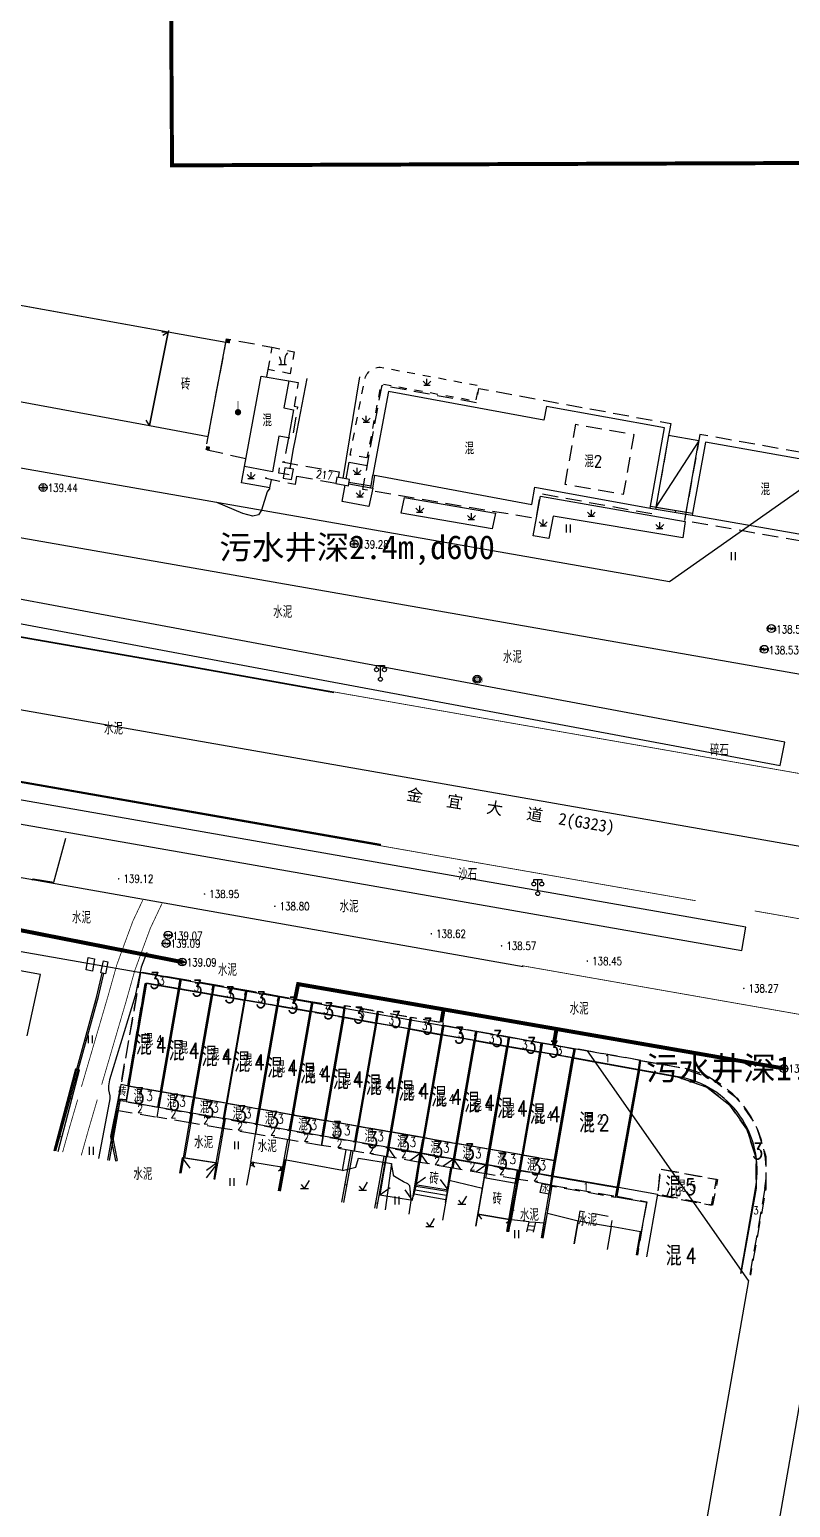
# Model space of a CAD drawing. Extents: x 529262 to 576451, y 2694391 to 2717535.
# Drawn here: x 561904.2 to 562000.1, y 2710987.1 to 2711173.3 of the extents above; entities that cross this region are included whole.
import ezdxf
from ezdxf.enums import TextEntityAlignment as Align
from ezdxf.xclip import XClip

# ---------------------------------------------------------------- set-up
doc = ezdxf.new("R2010")
doc.units = 0
doc.header["$XCLIPFRAME"] = 0
for name, pattern in [('X2', [10, 8, -2]), ('X5', [3, 2, -1]), ('X6', [2, 1, -1])]:
    doc.linetypes.add(name, pattern=pattern)
for name, color, linetype in [('COMPONENT', 8, 'Continuous'), ('DLDW', 8, 'Continuous'), ('DLSS', 4, 'Continuous'), ('DMTZ', 8, 'Continuous'), ('GCD', 8, 'Continuous'), ('GPSCOMMON', 7, 'Continuous'), ('GXYZ', 8, 'Continuous'), ('JMD', 8, 'Continuous'), ('PP-COM', 7, 'Continuous'), ('RD-中线', 40, 'Continuous'), ('RD-红线', 7, 'Continuous'), ('ZBTZ', 8, 'Continuous'), ('ZJ', 7, 'Continuous')]:
    doc.layers.add(name, color=color, linetype=linetype)
doc.layers.add('现状管道深度（物探资料）', color=2, linetype='Continuous', plot=False)
doc.styles.add('HZ', font='rs.shx', dxfattribs={"width": 0.8, "bigfont": 'hztxt.shx'})
doc.styles.get("Standard").update_dxf_attribs({"font": '', "height": 2.5, "bigfont": 'smfs.shx'})
doc.styles.add('宋体', font='', dxfattribs={"width": 0.75})
doc.styles.add('等线体', font='simhei.ttf')
doc.styles.get('Standard').set_extended_font_data('FangSong_GB2312')
doc.styles.get('宋体').set_extended_font_data('SimSun')
doc.linetypes.add('10421', pattern='A,2,[150,AAA.SHX,S=0.5,R=0,X=0,Y=0.5],1e-11', length=2)
doc.linetypes.add('10422', pattern='A,0.75,[150,AAA.SHX,S=0.5,R=0,X=0,Y=0.5],1.5,[177,AAA.SHX,S=1,R=0,X=0,Y=0.4],0.75', length=3)
doc.linetypes.add('1161', pattern='A,0,[149,AAA.SHX,S=0.15,R=0,X=0,Y=0],-1.6', length=1.6)

# ---------------------------------------------------------------- blocks, each defined once
blk = doc.blocks.new('A$C19FD0107')
at = {"layer": 'RD-中线', "color": 8}
blk.add_lwpolyline([(-9929.43, 16843.06), (-8702.79, 16628.34)], dxfattribs=at)
at = {"layer": 'RD-中线', "color": 8, "linetype": 'Continuous', "flags": 128}
blk.add_lwpolyline([(-8984.83, 16677.7), (-9085.87, 16100.68)], dxfattribs=at)
at = {"layer": 'RD-红线', "color": 8}
for points in [[(-9134.46, 16734.36), (-9129.54, 16733.5), (-9013.14, 16713.13)], [(-9144.76, 16675.25), (-9023.49, 16654.03)]]:
    blk.add_lwpolyline(points, dxfattribs=at)
for points in [[(-9013.14, 16713.13), (-8984.21, 16733.44, 0.414194)], [(-9003.18, 16625.09), (-9023.49, 16654.03, 0.414233)]]:
    blk.add_lwpolyline(points, format="xyb", dxfattribs=at)
at = {"layer": 'RD-红线', "color": 8, "linetype": 'Continuous', "flags": 128}
blk.add_lwpolyline([(-9003.18, 16625.09), (-9088.16, 16139.81)], dxfattribs=at)
blk = doc.blocks.new('GC200')
at = {"linetype": 'Continuous', "const_width": 0.2, "flags": 128}
blk.add_lwpolyline([(-0.1, 0, 1), (0.1, 0, 1)], format="xyb", close=True, dxfattribs=at)
blk = doc.blocks.new('gc097')
at = {"color": 8}
for p, q in [((-1, 2.9), (-1, 3.5)), ((-1, 3.5), (1, 3.5)), ((0, 0.5), (0, 3.5)), ((1, 3.5), (1, 2.9))]:
    blk.add_line(p, q, dxfattribs=at)
for centre in [(-1, 2.4), (0, 0), (1, 2.4)]:
    blk.add_circle(centre, 0.5, dxfattribs=at)
blk = doc.blocks.new('gc121')
at = {"color": 8}
for p, q in [((-0.5, -1), (-0.5, 1)), ((0.5, -1), (0.5, 1))]:
    blk.add_line(p, q, dxfattribs=at)
blk = doc.blocks.new('gc123')
at = {"color": 8}
for p, q in [((-1, 0), (1, 0)), ((0, 0), (-0.8, 1)), ((0, 0), (1.2, 2))]:
    blk.add_line(p, q, dxfattribs=at)
blk = doc.blocks.new('gc017')
at = {"color": 8, "const_width": 0.8}
blk.add_lwpolyline([(0.4, 0, 0.198912), (0.28, 0.28, 0.198912), (0, 0.4, 0.198912), (-0.28, 0.28, 0.198912), (-0.4, 0, 0.198912), (-0.28, -0.28, 0.198912), (0, -0.4, 0.198912), (0.28, -0.28, 0.198912)], format="xyb", close=True, dxfattribs=at)
at = {"color": 8, "const_width": 0.2}
blk.add_lwpolyline([(0, 2.8), (0, 0.4)], dxfattribs=at)
blk = doc.blocks.new('gc210')
at = {"color": 8}
for p, q in [((-1, 0), (1, 0)), ((-0.5, 1), (-0.5, 0)), ((0.5, 1), (0.5, 0))]:
    blk.add_line(p, q, dxfattribs=at)
for centre, radius, start, end in [((-2.94, 0.81), 2.45, 4.3743, 29.0242), ((3.4, 1.11), 2.91, 139.3312, 182.0887)]:
    blk.add_arc(centre, radius, start, end, dxfattribs=at)
blk = doc.blocks.new('gc124')
at = {"color": 8}
for p, q in [((-1, 1), (0, 0)), ((-0.8, 0), (0.8, 0)), ((0, 0), (0, 1.6)), ((0, 0), (1, 1))]:
    blk.add_line(p, q, dxfattribs=at)
blk = doc.blocks.new('gc002')
at = {"color": 8, "const_width": 1}
blk.add_lwpolyline([(-0.5, 0), (0.5, 0)], dxfattribs=at)
blk = doc.blocks.new('gcbj0102')
for p, q in [((-1, 0), (1, 0)), ((0, -1), (0, 1))]:
    blk.add_line(p, q)
blk.add_circle((0, 0), 1)
blk = doc.blocks.new('gcbj0101')
blk.add_line((-1, 0), (1, 0))
blk.add_circle((0, 0), 1)
blk = doc.blocks.new('gcbj0109')
at = {"linetype": 'Continuous'}
for radius in [1, 0.645]:
    blk.add_circle((0, 0), radius, dxfattribs=at)

msp = doc.modelspace()

# ---------------------------------------------------------------- linework, layer by layer
at = {"const_width": 0.5}
msp.add_lwpolyline([(561921.778, 2711219.288), (561769.676, 2711219.489), (561769.882, 2710648.234), (562301.527, 2710648.389), (562301.432, 2710720.66), (562546.62, 2710719.562), (562546.718, 2711158.506), (561922.133, 2711156.158), (561921.778, 2711219.288)], dxfattribs=at)
at = {"color": 8, "linetype": 'Continuous', "flags": 128}
msp.add_lwpolyline([(561903.87, 2711046.497), (561905.56, 2711054.226), (561844.662, 2711065.207), (561837.195, 2711062.1), (561828.985, 2711056.596), (561824.1, 2711049.535), (561814.882, 2710996.118), (561841.107, 2710990.643), (561851.703, 2711043.728), (561856.767, 2711050.022), (561862.236, 2711054.426)], dxfattribs=at)
at = {"layer": 'DLDW', "color": 252, "linetype": 'X5', "elevation": 140.919, "flags": 128}
msp.add_lwpolyline([(561931.453, 2711119.195), (561926.367, 2711120.32), (561929.015, 2711134.307), (561934.725, 2711133.259), (561934.029, 2711129.499)], dxfattribs=at)
at = {"layer": 'DLDW', "color": 252, "linetype": '10421', "flags": 128}
msp.add_lwpolyline([(561969.658, 2711026.557), (561968.542, 2711026.748), (561968.811, 2711027.88), (561969.854, 2711027.7)], close=True, dxfattribs=at)
at = {"layer": 'DLSS', "color": 8, "linetype": 'X6'}
msp.add_lwpolyline([(561934.725, 2711133.259), (561937.529, 2711132.68), (561937.026, 2711129.91), (561934.206, 2711130.426)], dxfattribs=at)
at = {"layer": 'DLSS', "color": 8, "linetype": 'X6', "elevation": 140.611, "flags": 128}
msp.add_lwpolyline([(561946.696, 2711119.297), (561944.584, 2711119.666), (561946.379, 2711128.999, -0.3780445), (561948.385, 2711130.742), (561960.797, 2711128.428), (561960.391, 2711126.453), (561948.474, 2711128.614)], format="xyb", close=True, dxfattribs=at)
at = {"layer": 'DLSS', "color": 8, "linetype": 'Continuous', "flags": 128}
for points, const_width, elevation in [([(561942.558, 2711089.765), (561924.16, 2711093.063), (561878.879, 2711100.962)], 0.2, -0.427), ([(562084.063, 2711065.071), (562061.792, 2711068.945), (562012.004, 2711077.665), (561959.529, 2711086.845), (561890.176, 2711099.03), (561878.887, 2711101.02)], 0.1, 136.145), ([(561876.294, 2711083.2), (561948.485, 2711070.582)], 0.2, 141.203), ([(561920.869, 2711063.171), (561919.392, 2711060.039), (561918.524, 2711057.69), (561917.444, 2711054.747), (561916.369, 2711050.938), (561913.27, 2711040.365)], 0.1, 139.089), ([(561912.715, 2711038.472), (561911.569, 2711034.563), (561910.69, 2711031.43)], 0.1, 139.089)]:
    msp.add_lwpolyline(points, dxfattribs=dict(at, const_width=const_width, elevation=elevation))
at = {"layer": 'DLSS', "color": 8, "linetype": 'Continuous', "const_width": 0.1, "flags": 128}
for points in [[(561988.167, 2711063.521), (561954.213, 2711069.435), (561920.444, 2711075.361), (561876.283, 2711083.12)], [(562057.029, 2711051.491), (562036.956, 2711054.991), (561995.572, 2711062.242)]]:
    msp.add_lwpolyline(points, dxfattribs=at)
at = {"layer": 'DLSS', "color": 8, "linetype": 'X2', "const_width": 0.1, "elevation": 139.089, "flags": 128}
for points in [[(561918.444, 2711063.596), (561917.2, 2711060.959), (561916.295, 2711058.511), (561915.183, 2711055.48), (561914.087, 2711051.595), (561910.713, 2711040.086)], [(561910.244, 2711038.486), (561909.286, 2711035.218), (561908.342, 2711031.85)]]:
    msp.add_lwpolyline(points, dxfattribs=at)
at = {"layer": 'DLSS', "color": 8, "linetype": 'Continuous', "const_width": 0.1}
msp.add_lwpolyline([(561966.248, 2711055.341), (562202.277, 2711013.967)], dxfattribs=at)
at = {"layer": 'DMTZ', "linetype": '10422', "flags": 128}
for points in [[(561939.121, 2711129.308), (561937.663, 2711121.665), (561937.408, 2711120.468), (561936.973, 2711117.958)], [(561943.73, 2711116.733), (561945.813, 2711129.524)], [(561934.472, 2711115.524), (561930.902, 2711116.185), (561931.273, 2711118.211)], [(561947.436, 2711115.494), (561946.962, 2711113.191), (561943.594, 2711113.836), (561943.962, 2711115.858)], [(561943.639, 2711029.54), (561936.315, 2711030.873), (561936.206, 2711029.937)], [(561967.14, 2711023.085), (561964.942, 2711023.325)], [(561967.936, 2711023.018), (561969.037, 2711022.927)]]:
    msp.add_lwpolyline(points, dxfattribs=at)
at = {"layer": 'DMTZ', "linetype": '10422', "ltscale": 0.5}
msp.add_lwpolyline([(561934.615, 2711116.565), (561934.424, 2711115.533), (561934.448, 2711115.505), (561934.132, 2711115.015)], dxfattribs=at)
at = {"layer": 'DMTZ', "linetype": '10421', "flags": 128}
for points in [[(561934.132, 2711115.015), (561933.422, 2711112.732), (561933.041, 2711112.131), (561932.302, 2711111.982), (561931.074, 2711112.305), (561927.767, 2711113.675)], [(561918.954, 2711057.014), (561918.237, 2711055.144), (561917.478, 2711051.555), (561914.254, 2711040.941), (561914.11, 2711040.198), (561914.128, 2711039.722), (561914.298, 2711038.928), (561914.295, 2711038.553), (561914.213, 2711038.127), (561912.874, 2711031.039)], [(561952.267, 2711025.766), (561952.161, 2711027.243), (561952.096, 2711027.611), (561951.993, 2711027.753), (561951.876, 2711027.862), (561951.332, 2711028.13), (561950.595, 2711028.541), (561950.178, 2711028.785), (561950.073, 2711028.956), (561950.042, 2711029.043), (561949.795, 2711030.407)], [(561961.261, 2711027.289), (561957.084, 2711028.268)]]:
    msp.add_lwpolyline(points, dxfattribs=at)
at = {"layer": 'DMTZ', "linetype": '10422'}
msp.add_lwpolyline([(561904.469, 2711066.167), (561904.644, 2711066.263), (561907.229, 2711065.867), (561908.735, 2711071.393)], dxfattribs=at)
at = {"layer": 'GPSCOMMON', "const_width": 0.5}
for points in [[(561881.683, 2711064.01), (561923.377, 2711055.804)], [(561999.312, 2711042.381), (561938.033, 2711053.022), (561937.644, 2711051.115)], [(561956.375, 2711049.837), (561956.089, 2711048.207)], [(561970.605, 2711047.366), (561970.256, 2711045.37)]]:
    msp.add_lwpolyline(points, dxfattribs=at)
at = {"layer": 'JMD', "linetype": 'Continuous'}
for p, q in [((561921.655, 2711135.162), (561920.855, 2711135.16)), ((561921.655, 2711135.162), (561920.993, 2711134.712)), ((561919.307, 2711123.405), (561918.858, 2711124.067)), ((561988.539, 2711121.454), (561983.142, 2711113.121, 140.931)), ((561947.193, 2711115.537), (561947.236, 2711115.783)), ((561985.59, 2711112.446), (561985.632, 2711112.692)), ((561912.647, 2711050.685), (561912.454, 2711050.739)), ((561911.319, 2711045.865), (561911.126, 2711045.918)), ((561910.479, 2711042.233), (561909.995, 2711042.36)), ((561909.99, 2711041.045), (561909.798, 2711041.098)), ((561909.514, 2711038.558), (561909.03, 2711038.685)), ((561915.314, 2711038.405), (561915.559, 2711038.356)), ((561908.662, 2711036.224), (561908.469, 2711036.278)), ((561924.151, 2711034.543), (561924.348, 2711034.509)), ((561908.243, 2711033.722), (561907.76, 2711033.849)), ((561914.438, 2711033.505), (561914.683, 2711033.554)), ((561914.485, 2711033.507), (561914.682, 2711033.472)), ((561928.491, 2711033.828, 139.883), (561928.294, 2711033.862, 139.883)), ((561936.711, 2711033.433), (561936.957, 2711033.387)), ((561949.329, 2711032.419), (561950.255, 2711031.113)), ((561914.989, 2711030.739), (561915.234, 2711030.788)), ((561923.425, 2711031.118), (561924.362, 2711029.821)), ((561927.761, 2711030.467), (561926.469, 2711029.523)), ((561926.497, 2711028.602), (561927.9, 2711030.47)), ((561932.052, 2711030.605), (561932.514, 2711029.952)), ((561944.965, 2711031.984), (561944.719, 2711032.029)), ((561949.128, 2711031.254), (561948.882, 2711031.298)), ((561953.431, 2711031.699), (561952.125, 2711030.775)), ((561953.431, 2711031.699), (561954.355, 2711030.393)), ((561957.599, 2711030.967), (561956.29, 2711030.046)), ((561957.599, 2711030.967), (561958.52, 2711029.659)), ((561936.206, 2711029.937), (561935.554, 2711029.472)), ((561935.794, 2711028.518), (561936.04, 2711028.472)), ((561948.955, 2711030.289), (561948.709, 2711030.333)), ((561952.771, 2711027.758), (561954.071, 2711028.691)), ((561961.74, 2711030.241), (561960.429, 2711029.322)), ((561961.669, 2711029.632), (561961.866, 2711029.598)), ((561965.914, 2711028.901), (561965.717, 2711028.936)), ((561965.882, 2711029.514), (561966.128, 2711029.47)), ((561944.18, 2711027.692), (561943.934, 2711027.738)), ((561948.35, 2711026.484), (561949.652, 2711027.414)), ((561952.441, 2711025.792), (561951.514, 2711027.095)), ((561952.588, 2711026.245), (561952.9, 2711027.585)), ((561952.786, 2711027.098), (561956.723, 2711026.416)), ((561952.9, 2711027.585), (561956.803, 2711026.937)), ((561956.931, 2711027.085), (561956.001, 2711028.388)), ((561956.803, 2711026.937), (561956.584, 2711025.503)), ((561948.07, 2711025.368), (561947.824, 2711025.412)), ((561952.673, 2711026.611), (561956.643, 2711025.895)), ((561960.695, 2711024.042), (561961.162, 2711023.392)), ((561964.942, 2711023.325), (561964.271, 2711022.889)), ((561965.02, 2711024.588), (561965.266, 2711024.545)), ((561966.881, 2711021.833), (561967.14, 2711023.085)), ((561967.14, 2711023.085), (561967.936, 2711023.018)), ((561967.936, 2711023.018), (561967.677, 2711021.766)), ((561969.348, 2711024.746), (561969.545, 2711024.712)), ((561966.937, 2711022.106), (561967.733, 2711022.039)), ((561967.038, 2711022.595), (561967.834, 2711022.528))]:
    msp.add_line(p, q, dxfattribs=at)
at = {"layer": 'JMD', "linetype": 'Continuous', "flags": 128}
for points in [[(561883.114, 2711130.064), (561919.307, 2711123.405), (561921.655, 2711135.162), (561884.818, 2711141.777)], [(561944.405, 2711116.024), (561947.436, 2711115.494), (561947.704, 2711117.112)], [(561944.443, 2711116.271), (561947.23, 2711115.784), (561947.458, 2711117.153)], [(561982.397, 2711112.996), (561987.719, 2711112.079)], [(561982.441, 2711113.242), (561987.763, 2711112.325)], [(561907.3, 2711032.036), (561912.669, 2711051.517), (561913.33, 2711054.404)], [(561907.498, 2711032.001), (561912.863, 2711051.468), (561913.525, 2711054.362)], [(561907.284, 2711032.039), (561909.995, 2711042.36)], [(561907.778, 2711031.951), (561910.479, 2711042.233)], [(561916.396, 2711038.447), (561915.396, 2711038.543), (561915.141, 2711037.196), (561914.01, 2711030.836)], [(561916.363, 2711038.252), (561915.558, 2711038.327), (561915.337, 2711037.16), (561914.207, 2711030.801)], [(561923.564, 2711031.121), (561924.542, 2711036.824)], [(561923.761, 2711031.091), (561924.739, 2711036.79)], [(561936.711, 2711033.433), (561935.509, 2711026.99)], [(561936.957, 2711033.387), (561935.755, 2711026.946)], [(561927.433, 2711028.435), (561927.761, 2711030.467), (561923.425, 2711031.118), (561923.097, 2711029.21)], [(561935.689, 2711026.958), (561936.206, 2711029.937), (561932.052, 2711030.605), (561931.53, 2711027.702)], [(561943.534, 2711025.555), (561944.719, 2711032.029)], [(561943.78, 2711025.511), (561944.965, 2711031.984)], [(561947.715, 2711024.807), (561948.882, 2711031.298)], [(561947.961, 2711024.763), (561949.128, 2711031.254)], [(561961.489, 2711028.597), (561961.789, 2711030.323)], [(561961.686, 2711028.564), (561961.986, 2711030.288)], [(561965.636, 2711029.557), (561964.286, 2711021.843)], [(561965.882, 2711029.514), (561964.532, 2711021.799)], [(561965.538, 2711027.913), (561965.835, 2711029.616)], [(561965.736, 2711027.88), (561966.032, 2711029.582)]]:
    msp.add_lwpolyline(points, dxfattribs=at)
at = {"layer": 'JMD', "linetype": 'Continuous'}
for points in [[(561921.685, 2711135.357), (561921.655, 2711135.162), (561889.901, 2711140.855), (561889.904, 2711140.88)], [(561968.716, 2711021.051), (561969.854, 2711027.7)], [(561968.913, 2711021.015), (561970.051, 2711027.667)]]:
    msp.add_lwpolyline(points, dxfattribs=at)
at = {"layer": 'JMD', "linetype": 'Continuous', "flags": 128}
for points in [[(561921.655, 2711135.162), (561919.307, 2711123.405), (561926.688, 2711122.015), (561928.928, 2711133.847)], [(561936.244, 2711125.595), (561937.441, 2711125.361), (561936.814, 2711121.823), (561935.615, 2711122.041), (561934.797, 2711117.545), (561931.273, 2711118.211), (561933.359, 2711129.612), (561936.861, 2711129.021)], [(561947.459, 2711117.157), (561967.492, 2711113.453), (561967.89, 2711115.608), (561982.397, 2711112.996), (561984.205, 2711123.083), (561969.354, 2711125.781), (561969.022, 2711124.05), (561949.405, 2711127.684)], [(561989.37, 2711121.305), (561987.719, 2711112.079), (562003.816, 2711109.29), (562005.46, 2711118.445)], [(561936.359, 2711118.045), (561936.135, 2711116.739), (561937.181, 2711116.581), (561937.436, 2711117.892)], [(561916.552, 2711040.162), (561918.779, 2711053.145), (561922.953, 2711052.438), (561920.686, 2711039.453)], [(561922.953, 2711052.438), (561927.106, 2711051.711), (561924.84, 2711038.728), (561920.686, 2711039.453)], [(561927.106, 2711051.711), (561931.225, 2711051.004), (561928.957, 2711038.009), (561924.84, 2711038.728)], [(561928.957, 2711038.009), (561933.083, 2711037.289), (561935.354, 2711050.299), (561931.225, 2711051.004)], [(561935.354, 2711050.299), (561939.526, 2711049.574), (561937.254, 2711036.561), (561933.083, 2711037.289)], [(561953.431, 2711031.699), (561949.329, 2711032.419), (561948.35, 2711026.484), (561952.441, 2711025.792)], [(561932.052, 2711030.605), (561931.978, 2711030.195), (561932.368, 2711030.123), (561932.429, 2711030.544)], [(561953.431, 2711031.699), (561952.771, 2711027.758), (561956.931, 2711027.085), (561957.599, 2711030.967)], [(561935.828, 2711029.998), (561935.755, 2711029.587), (561936.133, 2711029.518), (561936.206, 2711029.937)]]:
    msp.add_lwpolyline(points, close=True, dxfattribs=at)
at = {"layer": 'JMD', "linetype": 'X5', "flags": 128}
for points, elevation in [([(561936.861, 2711129.021), (561938.056, 2711128.806), (561937.52, 2711125.826), (561937.958, 2711125.75), (561937.268, 2711121.78), (561936.814, 2711121.823)], 140.757), ([(561942.804, 2711116.069), (561936.228, 2711117.281), (561935.58, 2711117.392), (561935.849, 2711118.832), (561943.218, 2711117.542), (561943.098, 2711116.848)], -853.801), ([(561943.794, 2711048.847), (561944.002, 2711050.328), (561948.178, 2711049.595), (561947.918, 2711048.114)], 137.227), ([(561947.918, 2711048.114), (561948.178, 2711049.595), (561952.34, 2711048.865), (561952.079, 2711047.377)], 137.227), ([(561952.079, 2711047.377), (561952.34, 2711048.865), (561956.465, 2711048.141), (561956.177, 2711046.637)], 139.282), ([(561960.419, 2711047.097), (561960.206, 2711045.905), (561956.038, 2711046.634), (561956.269, 2711047.839)], 427.178), ([(561993.825, 2711016.559), (561995.757, 2711027.32), (561995.766, 2711031.095), (561994.616, 2711034.726), (561992.474, 2711037.769), (561989.549, 2711040.019), (561985.819, 2711041.355), (561980.95, 2711042.237), (561981.106, 2711043.406), (561986.14, 2711042.554), (561990.149, 2711041.118), (561993.377, 2711038.635), (561995.738, 2711035.281), (561997.003, 2711031.285), (561996.994, 2711027.209), (561995.042, 2711016.342)], 427.178), ([(561920.825, 2711039.456), (561916.691, 2711040.165)], -512.845), ([(561924.978, 2711038.731), (561920.825, 2711039.456)], -512.845), ([(561924.978, 2711038.731), (561929.095, 2711038.012)], -512.845), ([(561929.095, 2711038.012), (561933.222, 2711037.292)], -512.845), ([(561933.222, 2711037.292), (561937.393, 2711036.564)], -512.845), ([(561937.393, 2711036.564), (561941.524, 2711035.843)], -512.845), ([(561941.524, 2711035.843), (561945.65, 2711035.123)], -512.845), ([(561945.65, 2711035.123), (561949.813, 2711034.396)], -512.845), ([(561949.813, 2711034.396), (561953.915, 2711033.68)], -512.845), ([(561953.915, 2711033.68), (561958.083, 2711032.952)], -512.845), ([(561958.083, 2711032.952), (561962.225, 2711032.229)], -512.845), ([(561962.225, 2711032.229), (561966.368, 2711031.509)], -512.845), ([(561966.368, 2711031.509), (561970.48, 2711030.791)], -512.845)]:
    msp.add_lwpolyline(points, dxfattribs=dict(at, elevation=elevation))
for points, elevation in [([(561985, 2711123.631), (561982.976, 2711112.183), (561968.55, 2711114.781), (561968.001, 2711111.654), (561946.192, 2711115.335), (561948.611, 2711128.457), (561960.478, 2711126.293), (561960.821, 2711128.059)], -854.022), ([(561971.691, 2711115.97), (561973.055, 2711123.541), (561980.369, 2711122.257), (561979.005, 2711114.686)], -852.029), ([(561927.313, 2711052.906), (561927.106, 2711051.711), (561922.953, 2711052.438), (561923.159, 2711053.626)], 662.843), ([(561931.432, 2711052.192), (561931.225, 2711051.004), (561927.106, 2711051.711), (561927.313, 2711052.906)], 662.843), ([(561935.558, 2711051.477), (561935.354, 2711050.299), (561931.225, 2711051.004), (561931.432, 2711052.192)], 662.843), ([(561939.73, 2711050.754), (561939.526, 2711049.574), (561935.354, 2711050.299), (561935.558, 2711051.477)], 662.843), ([(561943.823, 2711050.042), (561939.73, 2711050.754), (561939.526, 2711049.574), (561943.655, 2711048.844)], 662.843), ([(561948.039, 2711049.592), (561947.779, 2711048.111), (561943.655, 2711048.844), (561943.863, 2711050.325)], 662.843), ([(561952.201, 2711048.862), (561951.94, 2711047.374), (561947.779, 2711048.111), (561948.039, 2711049.592)], 662.843), ([(561956.326, 2711048.138), (561956.038, 2711046.634), (561951.94, 2711047.374), (561952.201, 2711048.862)], 664.898), ([(561964.558, 2711046.357), (561964.347, 2711045.178), (561960.206, 2711045.905), (561960.419, 2711047.097)], 427.178), ([(561968.69, 2711045.618), (561968.482, 2711044.453), (561964.347, 2711045.178), (561964.558, 2711046.357)], 427.178), ([(561972.806, 2711044.882), (561972.597, 2711043.713), (561968.482, 2711044.453), (561968.69, 2711045.618)], 427.178), ([(561980.95, 2711042.237), (561981.106, 2711043.406), (561972.806, 2711044.882), (561972.597, 2711043.713)], 427.178), ([(561969.992, 2711028.792), (561969.796, 2711027.626), (561978.046, 2711026.178), (561978.253, 2711027.342)], 427.178), ([(561983.801, 2711029.71), (561990.913, 2711028.391), (561990.283, 2711025.181), (561983.351, 2711026.559)], -511.158), ([(561983.368, 2711026.445), (561990.144, 2711025.178), (561990.774, 2711028.388), (561983.662, 2711029.707)], 14.458), ([(561973.341, 2711023.214), (561977.493, 2711022.477), (561977.702, 2711023.659), (561973.55, 2711024.396)], 530.857)]:
    msp.add_lwpolyline(points, close=True, dxfattribs=dict(at, elevation=elevation))
for points in [[(561936.814, 2711121.823), (561936.223, 2711118.766)], [(561937.824, 2711116.987), (561937.659, 2711115.957), (561933.98, 2711116.692), (561934.144, 2711117.668)]]:
    msp.add_lwpolyline(points, dxfattribs=at)
at = {"layer": 'JMD', "linetype": 'Continuous', "flags": 128}
for points, elevation in [([(561988.539, 2711121.454), (561984.736, 2711122.137), (561983.142, 2711113.121), (561986.931, 2711112.469)], 140.931), ([(561942.928, 2711116.879), (561942.804, 2711116.069), (561944.369, 2711115.784), (561944.493, 2711116.594)], 1.627), ([(561911.558, 2711056.375), (561912.361, 2711056.209), (561912.098, 2711054.659), (561911.295, 2711054.825)], 140.571), ([(561913.492, 2711055.964), (561913.492, 2711055.964), (561914.051, 2711055.845), (561913.728, 2711054.319), (561913.169, 2711054.438), (561913.169, 2711054.438)], 140.579), ([(561918.918, 2711053.148), (561916.363, 2711038.252), (561920.489, 2711037.532), (561923.092, 2711052.441)], 139.334), ([(561923.092, 2711052.441), (561920.489, 2711037.532), (561924.643, 2711036.807), (561927.245, 2711051.714)], -523.489), ([(561927.245, 2711051.714), (561924.643, 2711036.807), (561928.759, 2711036.088), (561931.364, 2711051.007)], 139.378), ([(561931.364, 2711051.007), (561935.493, 2711050.302), (561932.886, 2711035.368), (561928.759, 2711036.088)], 139.229), ([(561935.493, 2711050.302), (561932.886, 2711035.368), (561937.057, 2711034.64), (561939.665, 2711049.577)], 139.229), ([(561939.665, 2711049.577), (561937.057, 2711034.64), (561941.188, 2711033.919), (561943.794, 2711048.847)], 139.215), ([(561937.254, 2711036.561), (561941.385, 2711035.84), (561943.655, 2711048.844), (561939.526, 2711049.574)], 527.813), ([(561943.794, 2711048.847), (561941.188, 2711033.919), (561945.314, 2711033.198), (561947.918, 2711048.114)], 137.227), ([(561943.655, 2711048.844), (561947.779, 2711048.111), (561945.511, 2711035.12), (561941.385, 2711035.84)], 527.813), ([(561947.918, 2711048.114), (561945.314, 2711033.198), (561949.477, 2711032.472), (561952.079, 2711047.377)], 139.086), ([(561945.511, 2711035.12), (561949.674, 2711034.393), (561951.94, 2711047.374), (561947.779, 2711048.111)], 525.616), ([(561952.079, 2711047.377), (561949.477, 2711032.472), (561953.579, 2711031.756), (561956.177, 2711046.637)], 139.282), ([(561951.94, 2711047.374), (561956.038, 2711046.634), (561953.776, 2711033.677), (561949.674, 2711034.393)], 525.616), ([(561956.177, 2711046.637), (561953.579, 2711031.756), (561957.747, 2711031.028), (561960.345, 2711045.908)], 139.346), ([(561953.776, 2711033.677), (561957.944, 2711032.949), (561960.206, 2711045.905), (561956.038, 2711046.634)], 427.178), ([(561960.345, 2711045.908), (561957.747, 2711031.028), (561961.889, 2711030.305), (561964.486, 2711045.181)], 139.292), ([(561960.206, 2711045.905), (561964.347, 2711045.178), (561962.086, 2711032.226), (561957.944, 2711032.949)], 427.178), ([(561964.486, 2711045.181), (561961.889, 2711030.305), (561966.032, 2711029.582), (561968.621, 2711044.456)], 139.183), ([(561964.347, 2711045.178), (561968.482, 2711044.453), (561966.229, 2711031.506), (561962.086, 2711032.226)], 427.178), ([(561968.621, 2711044.456), (561966.032, 2711029.582), (561970.143, 2711028.864), (561972.736, 2711043.716)], 139.2), ([(561966.229, 2711031.506), (561970.341, 2711030.788), (561972.597, 2711043.713), (561968.482, 2711044.453)], 427.178), ([(561972.597, 2711043.713), (561980.95, 2711042.237), (561978.253, 2711027.342), (561969.992, 2711028.792)], 427.178), ([(561981.089, 2711042.24), (561972.736, 2711043.716), (561970.143, 2711028.864), (561978.406, 2711027.424)], 138.838), ([(561916.691, 2711040.165), (561915.7, 2711040.356), (561915.396, 2711038.543), (561916.387, 2711038.448)], -512.845), ([(561965.736, 2711027.88), (561961.489, 2711028.597), (561960.695, 2711024.042), (561964.942, 2711023.325)], -522.059)]:
    msp.add_lwpolyline(points, close=True, dxfattribs=dict(at, elevation=elevation))
at = {"layer": 'JMD', "linetype": 'X5', "flags": 128}
for points in [[(561988.683, 2711122.258), (561986.743, 2711111.419), (562004.557, 2711108.333), (562006.403, 2711119.117)], [(561922.953, 2711052.438), (561923.159, 2711053.626), (561918.148, 2711054.494), (561915.314, 2711038.405), (561920.346, 2711037.506), (561920.686, 2711039.453), (561916.552, 2711040.162), (561918.779, 2711053.145)], [(561920.686, 2711039.453), (561920.346, 2711037.506), (561924.499, 2711036.777), (561924.84, 2711038.728)], [(561924.84, 2711038.728), (561924.499, 2711036.777), (561928.615, 2711036.054), (561928.957, 2711038.009)], [(561928.957, 2711038.009), (561928.615, 2711036.054), (561932.741, 2711035.33), (561933.083, 2711037.289)], [(561933.083, 2711037.289), (561932.741, 2711035.33), (561936.912, 2711034.598), (561937.254, 2711036.561)], [(561937.254, 2711036.561), (561936.912, 2711034.598), (561941.042, 2711033.873), (561941.385, 2711035.84)], [(561941.385, 2711035.84), (561941.042, 2711033.873), (561945.167, 2711033.149), (561945.511, 2711035.12)], [(561945.511, 2711035.12), (561945.167, 2711033.149), (561949.329, 2711032.419), (561949.674, 2711034.393)], [(561949.674, 2711034.393), (561949.329, 2711032.419), (561953.431, 2711031.699), (561953.776, 2711033.677)], [(561953.776, 2711033.677), (561953.431, 2711031.699), (561957.599, 2711030.967), (561957.944, 2711032.949)], [(561957.944, 2711032.949), (561957.599, 2711030.967), (561961.74, 2711030.241), (561962.086, 2711032.226)], [(561962.086, 2711032.226), (561961.74, 2711030.241), (561965.882, 2711029.514), (561966.229, 2711031.506)], [(561966.229, 2711031.506), (561970.341, 2711030.788), (561969.992, 2711028.792), (561965.882, 2711029.514)]]:
    msp.add_lwpolyline(points, close=True, dxfattribs=at)
at = {"layer": 'JMD', "linetype": 'X5'}
for points, elevation in [([(561923.092, 2711052.441), (561923.297, 2711053.629), (561918.166, 2711054.518), (561915.142, 2711037.154), (561920.272, 2711036.271), (561920.489, 2711037.532)], 139.334), ([(561927.245, 2711051.714), (561927.452, 2711052.909), (561923.297, 2711053.629), (561923.092, 2711052.441)], 139.378), ([(561931.364, 2711051.007), (561931.57, 2711052.195), (561927.452, 2711052.909), (561927.245, 2711051.714)], 139.23), ([(561935.493, 2711050.302), (561935.697, 2711051.48), (561931.57, 2711052.195), (561931.364, 2711051.007)], 139.229), ([(561939.665, 2711049.577), (561939.869, 2711050.757), (561935.697, 2711051.48), (561935.493, 2711050.302)], 139.215), ([(561943.794, 2711048.847), (561943.962, 2711050.045), (561939.869, 2711050.757), (561939.665, 2711049.577)], 137.227), ([(561956.177, 2711046.637), (561956.407, 2711047.842), (561960.558, 2711047.1), (561960.345, 2711045.908)], 139.282), ([(561960.345, 2711045.908), (561960.558, 2711047.1), (561964.696, 2711046.36), (561964.486, 2711045.181)], 139.292), ([(561964.486, 2711045.181), (561964.696, 2711046.36), (561968.829, 2711045.621), (561968.621, 2711044.456)], 139.183), ([(561968.621, 2711044.456), (561968.829, 2711045.621), (561972.945, 2711044.885), (561972.736, 2711043.716)], 139.183), ([(561981.089, 2711042.24), (561981.245, 2711043.409), (561972.945, 2711044.885), (561972.736, 2711043.716)], 138.732), ([(561924.643, 2711036.807), (561924.427, 2711035.555), (561920.272, 2711036.271), (561920.489, 2711037.532)], 139.378), ([(561928.759, 2711036.088), (561928.545, 2711034.845), (561924.427, 2711035.555), (561924.643, 2711036.807)], 139.23), ([(561932.886, 2711035.368), (561932.673, 2711034.134), (561928.545, 2711034.845), (561928.759, 2711036.088)], 139.229), ([(561937.057, 2711034.64), (561936.846, 2711033.415), (561932.673, 2711034.134), (561932.886, 2711035.368)], 139.215), ([(561941.188, 2711033.919), (561940.978, 2711032.703), (561936.846, 2711033.415), (561937.057, 2711034.64)], 137.227), ([(561945.314, 2711033.198), (561945.106, 2711031.992), (561940.978, 2711032.703), (561941.188, 2711033.919)], 137.227), ([(561949.477, 2711032.472), (561949.271, 2711031.275), (561945.106, 2711031.992), (561945.314, 2711033.198)], 139.086), ([(561953.579, 2711031.756), (561953.374, 2711030.568), (561949.271, 2711031.275), (561949.477, 2711032.472)], 139.282), ([(561957.747, 2711031.028), (561957.544, 2711029.849), (561953.374, 2711030.568), (561953.579, 2711031.756)], 139.292), ([(561961.889, 2711030.305), (561961.687, 2711029.135), (561957.544, 2711029.849), (561957.747, 2711031.028)], 139.183), ([(561970.143, 2711028.864), (561969.945, 2711027.713), (561965.832, 2711028.421), (561966.032, 2711029.582)], 138.838), ([(561970.143, 2711028.864), (561969.945, 2711027.713), (561978.21, 2711026.289), (561978.406, 2711027.424)], 138.749), ([(561978.406, 2711027.424), (561978.21, 2711026.289), (561981.98, 2711025.605), (561980.799, 2711018.889)], -523.598)]:
    msp.add_lwpolyline(points, dxfattribs=dict(at, elevation=elevation))
at = {"layer": 'JMD', "linetype": 'X5', "elevation": 138.732}
msp.add_lwpolyline([(561981.089, 2711042.24), (561981.245, 2711043.409), (561986.834, 2711042.402, -0.3908947), (561996.875, 2711027.277), (561994.97, 2711016.355)], format="xyb", dxfattribs=at)
at = {"layer": 'JMD', "linetype": 'Continuous', "flags": 128}
for points, elevation in [([(561980.787, 2711018.891), (561981.972, 2711025.489), (561978.046, 2711026.178), (561980.95, 2711042.237), (561985.819, 2711041.355), (561989.549, 2711040.019), (561992.474, 2711037.769), (561994.616, 2711034.726), (561995.766, 2711031.095), (561995.757, 2711027.32), (561993.825, 2711016.559)], 427.178), ([(561915.314, 2711038.405), (561914.379, 2711033.803), (561914.989, 2711030.739)], -331.407), ([(561915.559, 2711038.356), (561914.634, 2711033.803), (561915.234, 2711030.788)], -331.407), ([(561927.702, 2711030.5), (561928.688, 2711036.101)], 139.883), ([(561927.9, 2711030.47), (561928.885, 2711036.066)], 139.883), ([(561927.547, 2711028.414), (561927.9, 2711030.47), (561923.564, 2711031.121), (561923.232, 2711029.186)], -524.763), ([(561956.279, 2711023.275), (561957.599, 2711030.967), (561961.74, 2711030.241), (561960.381, 2711022.542)], 525.616), ([(561964.451, 2711021.814), (561965.882, 2711029.514), (561961.74, 2711030.241), (561960.38, 2711022.542)], 525.616), ([(561964.55, 2711021.796), (561964.942, 2711023.325), (561960.695, 2711024.042), (561960.455, 2711022.528)], 138.241), ([(561968.853, 2711021.026), (561969.453, 2711024.172), (561973.341, 2711023.214), (561972.828, 2711020.315)], 530.857), ([(561972.828, 2711020.315), (561973.341, 2711023.214), (561977.493, 2711022.477), (561976.98, 2711019.573)], 534.81), ([(561980.692, 2711018.909), (561981.209, 2711021.818), (561977.493, 2711022.477), (561976.994, 2711019.57)], 529.482)]:
    msp.add_lwpolyline(points, dxfattribs=dict(at, elevation=elevation))
at = {"layer": 'JMD', "linetype": 'Continuous', "elevation": 138.732, "flags": 128}
msp.add_lwpolyline([(561993.824, 2711016.56), (561995.73, 2711027.471, 0.4145999), (561985.958, 2711041.358), (561981.089, 2711042.24), (561978.406, 2711027.424), (561983.351, 2711026.559), (561981.97, 2711018.68)], format="xyb", dxfattribs=at)
at = {"layer": 'JMD', "linetype": 'X5'}
msp.add_lwpolyline([(561966.032, 2711029.582), (561965.832, 2711028.421), (561961.687, 2711029.135), (561961.889, 2711030.305)], dxfattribs=at)
at = {"layer": 'ZBTZ', "linetype": '1161', "flags": 128}
for points in [[(562291.59, 2711051.296), (562286.759, 2711042.089), (561829.941, 2711122.017)], [(561932.052, 2711030.605), (561932.671, 2711034.125)]]:
    msp.add_lwpolyline(points, dxfattribs=at)
for points, elevation in [([(561944.069, 2711116.671), (561944.454, 2711118.786), (561946.75, 2711118.363)], 140.748), ([(561966.421, 2711055.197), (561849.553, 2711075.878)], 137.81), ([(561943.639, 2711029.54), (561944.09, 2711032.152)], 139.155), ([(561952.9, 2711027.585), (561953.363, 2711030.569)], 139.134), ([(561956.803, 2711026.937), (561957.262, 2711029.876)], 139.014)]:
    msp.add_lwpolyline(points, dxfattribs=dict(at, elevation=elevation))
at = {"layer": 'ZBTZ', "linetype": '1161'}
for points in [[(561962.481, 2711110.377), (561951.001, 2711112.361), (561951.431, 2711114.322), (561962.911, 2711112.338)], [(561970.203, 2711111.948), (561969.639, 2711109.174), (561967.665, 2711109.476), (561968.581, 2711114.484), (561968.581, 2711114.484), (561986.805, 2711111.298), (561986.516, 2711109.237)]]:
    msp.add_lwpolyline(points, close=True, dxfattribs=at)
at = {"layer": 'ZBTZ', "linetype": '1161', "flags": 128}
for points in [[(561999.387, 2711083.509), (561848.222, 2711111.716), (561847.538, 2711108.769), (561998.783, 2711080.57)], [(561994.485, 2711060.195), (561840.348, 2711087.192), (561839.826, 2711084.237), (561839.826, 2711084.237), (561993.967, 2711057.24)]]:
    msp.add_lwpolyline(points, close=True, dxfattribs=at)
at = {"layer": 'ZBTZ', "linetype": '1161'}
for points in [[(561943.639, 2711029.54), (561945.311, 2711029.967), (561945.663, 2711031.106), (561949.795, 2711030.407), (561949.013, 2711024.575)], [(561952.046, 2711024.032), (561952.267, 2711025.766)]]:
    msp.add_lwpolyline(points, dxfattribs=at)

# ---------------------------------------------------------------- block references
at = {"layer": 'COMPONENT', "linetype": 'Continuous', "xscale": 0.5, "yscale": 0.5}
for name, p in [('gcbj0102', (561905.885, 2711115.582)), ('gcbj0102', (561945.113, 2711108.466)), ('gcbj0101', (561997.699, 2711097.805)), ('gcbj0101', (561996.795, 2711095.195)), ('gcbj0109', (561960.608, 2711091.425)), ('gcbj0101', (561921.386, 2711058.144)), ('gcbj0101', (561921.635, 2711059.197)), ('gcbj0102', (561923.412, 2711055.804)), ('gcbj0102', (561999.281, 2711042.381))]:
    msp.add_blockref(name, p, dxfattribs=at)
at = {"layer": 'DLDW', "color": 252, "linetype": 'X5', "xscale": 0.5, "yscale": 0.5, "zscale": 0.5}
msp.add_blockref('gc017', (561930.452, 2711125.062), dxfattribs=at)
at = {"layer": 'DLDW', "color": 252, "linetype": 'Continuous', "xscale": 0.5, "yscale": 0.5, "zscale": 0.5}
for p in [(561948.414, 2711091.423), (561968.246, 2711064.431)]:
    msp.add_blockref('gc097', p, dxfattribs=at)
at = {"layer": 'GCD', "linetype": 'Continuous'}
ref = msp.add_blockref('GC200', (561905.865, 2711115.533, 139.44), dxfattribs=dict(at, xscale=0.5, yscale=0.5, zscale=0.5))
ref.add_attrib('height', '139.44', dxfattribs={"linetype": 'Continuous', "height": 1, "style": 'HZ', "width": 0.8}).set_placement((561906.465, 2711115.533, 139.44), align=Align.MIDDLE_LEFT)
ref = msp.add_blockref('GC200', (561945.08, 2711108.415, 139.281), dxfattribs=dict(at, xscale=0.5, yscale=0.5, zscale=0.5))
ref.add_attrib('height', '139.28', dxfattribs={"linetype": 'Continuous', "height": 1, "style": 'HZ', "width": 0.8}).set_placement((561945.68, 2711108.415, 139.281), align=Align.MIDDLE_LEFT)
ref = msp.add_blockref('GC200', (561997.705, 2711097.707, 138.581), dxfattribs=dict(at, xscale=0.5, yscale=0.5, zscale=0.5))
ref.add_attrib('height', '138.58', dxfattribs={"linetype": 'Continuous', "height": 1, "style": 'HZ', "width": 0.8}).set_placement((561998.305, 2711097.707, 138.581), align=Align.MIDDLE_LEFT)
ref = msp.add_blockref('GC200', (561996.782, 2711095.088, 138.531), dxfattribs=dict(at, xscale=0.5, yscale=0.5, zscale=0.5))
ref.add_attrib('height', '138.53', dxfattribs={"linetype": 'Continuous', "height": 1, "style": 'HZ', "width": 0.8}).set_placement((561997.382, 2711095.088, 138.531), align=Align.MIDDLE_LEFT)
ref = msp.add_blockref('GC200', (561915.41, 2711066.29, 139.117), dxfattribs=dict(at, xscale=0.5, yscale=0.5, zscale=0.5))
ref.add_attrib('height', '139.12', dxfattribs={"linetype": 'Continuous', "height": 1, "style": 'HZ', "width": 0.8}).set_placement((561916.01, 2711066.29, 139.117), align=Align.MIDDLE_LEFT)
ref = msp.add_blockref('GC200', (561926.237, 2711064.368, 138.953), dxfattribs=dict(at, xscale=0.5, yscale=0.5, zscale=0.5))
ref.add_attrib('height', '138.95', dxfattribs={"linetype": 'Continuous', "height": 1, "style": 'HZ', "width": 0.8}).set_placement((561926.837, 2711064.368, 138.953), align=Align.MIDDLE_LEFT)
ref = msp.add_blockref('GC200', (561935.098, 2711062.826, 138.8), dxfattribs=dict(at, xscale=0.5, yscale=0.5, zscale=0.5))
ref.add_attrib('height', '138.80', dxfattribs={"linetype": 'Continuous', "height": 1, "style": 'HZ', "width": 0.8}).set_placement((561935.698, 2711062.826, 138.8), align=Align.MIDDLE_LEFT)
ref = msp.add_blockref('GC200', (561921.351, 2711058.122, 139.092), dxfattribs=dict(at, xscale=0.5, yscale=0.5, zscale=0.5))
ref.add_attrib('height', '139.09', dxfattribs={"linetype": 'Continuous', "height": 1, "style": 'HZ', "width": 0.8}).set_placement((561921.951, 2711058.122, 139.092), align=Align.MIDDLE_LEFT)
ref = msp.add_blockref('GC200', (561921.606, 2711059.09, 139.07), dxfattribs=dict(at, xscale=0.5, yscale=0.5, zscale=0.5))
ref.add_attrib('height', '139.07', dxfattribs={"linetype": 'Continuous', "height": 1, "style": 'HZ', "width": 0.8}).set_placement((561922.206, 2711059.09, 139.07), align=Align.MIDDLE_LEFT)
ref = msp.add_blockref('GC200', (561954.824, 2711059.364, 138.622), dxfattribs=dict(at, xscale=0.5, yscale=0.5, zscale=0.5))
ref.add_attrib('height', '138.62', dxfattribs={"linetype": 'Continuous', "height": 1, "style": 'HZ', "width": 0.8}).set_placement((561955.424, 2711059.364, 138.622), align=Align.MIDDLE_LEFT)
ref = msp.add_blockref('GC200', (561963.684, 2711057.836, 138.565), dxfattribs=dict(at, xscale=0.5, yscale=0.5, zscale=0.5))
ref.add_attrib('height', '138.57', dxfattribs={"linetype": 'Continuous', "height": 1, "style": 'HZ', "width": 0.8}).set_placement((561964.284, 2711057.836, 138.565), align=Align.MIDDLE_LEFT)
ref = msp.add_blockref('GC200', (561923.387, 2711055.755, 139.094), dxfattribs=dict(at, xscale=0.5, yscale=0.5, zscale=0.5))
ref.add_attrib('height', '139.09', dxfattribs={"linetype": 'Continuous', "height": 1, "style": 'HZ', "width": 0.8}).set_placement((561923.987, 2711055.755, 139.094), align=Align.MIDDLE_LEFT)
ref = msp.add_blockref('GC200', (561974.493, 2711055.918, 138.451), dxfattribs=dict(at, xscale=0.5, yscale=0.5, zscale=0.5))
ref.add_attrib('height', '138.45', dxfattribs={"linetype": 'Continuous', "height": 1, "style": 'HZ', "width": 0.8}).set_placement((561975.093, 2711055.918, 138.451), align=Align.MIDDLE_LEFT)
ref = msp.add_blockref('GC200', (561994.221, 2711052.481, 138.265), dxfattribs=dict(at, xscale=0.5, yscale=0.5, zscale=0.5))
ref.add_attrib('height', '138.27', dxfattribs={"linetype": 'Continuous', "height": 1, "style": 'HZ', "width": 0.8}).set_placement((561994.821, 2711052.481, 138.265), align=Align.MIDDLE_LEFT)
ref = msp.add_blockref('GC200', (561999.258, 2711042.367, 138.354), dxfattribs=dict(at, xscale=0.5, yscale=0.5, zscale=0.5))
ref.add_attrib('height', '138.35', dxfattribs={"linetype": 'Continuous', "height": 1, "style": 'HZ', "width": 0.8}).set_placement((561999.858, 2711042.367, 138.354), align=Align.MIDDLE_LEFT)
at = {"layer": 'JMD', "linetype": 'Continuous', "xscale": 0.4999999999125857, "yscale": 0.4999999999125857, "zscale": 0.4999999999125857}
for p, rotation in [((561929.209, 2711134.022, 140.919), 259.2797157394932), ((561926.641, 2711120.507, 140.919), 79.27971573949317)]:
    msp.add_blockref('gc002', p, dxfattribs=dict(at, rotation=rotation))
at = {"layer": 'PP-COM'}
ref = msp.add_blockref('A$C19FD0107', (570997.993, 2694390.603), dxfattribs=at)
XClip(ref).set_block_clipping_path([(-9366.4383134884, 14428.6043910822), (-3328.4480743363, 17452.7484863754)])
at = {"layer": 'ZBTZ', "linetype": 'Continuous', "xscale": 0.5, "yscale": 0.5, "zscale": 0.5}
msp.add_blockref('gc210', (561936.083, 2711131.06), dxfattribs=at)
at = {"layer": 'ZBTZ', "linetype": 'Continuous', "xscale": 0.5, "yscale": 0.5}
for name, p in [('gc124', (561954.276, 2711128.459)), ('gc124', (561946.613, 2711123.825)), ('gc124', (561945.485, 2711117.259)), ('gc124', (561932.106, 2711116.729)), ('gc124', (561945.832, 2711114.416)), ('gc124', (561953.362, 2711112.484)), ('gc124', (561959.883, 2711111.541)), ('gc124', (561974.996, 2711111.974)), ('gc124', (561968.934, 2711110.741)), ('gc121', (561972.116, 2711110.417)), ('gc124', (561983.615, 2711110.402)), ('gc121', (561992.922, 2711106.924)), ('gc121', (561911.839, 2711046.061)), ('gc121', (561911.978, 2711032.018)), ('gc121', (561930.284, 2711032.71)), ('gc121', (561929.706, 2711028.091)), ('gc123', (561938.849, 2711027.268)), ('gc123', (561946.171, 2711027.08)), ('gc121', (561950.505, 2711025.775)), ('gc123', (561958.686, 2711025.286)), ('gc123', (561954.638, 2711022.486)), ('gc121', (561965.622, 2711021.526))]:
    msp.add_blockref(name, p, dxfattribs=at)

# ---------------------------------------------------------------- texts
at = {"layer": 'DLDW', "color": 252, "linetype": '10421', "style": 'HZ', "width": 0.8}
msp.add_text('水', height=0.8, dxfattribs=at).set_placement((561969.201, 2711027.307), align=Align.MIDDLE)
at = {"layer": 'GXYZ', "linetype": 'Continuous', "style": '宋体'}
for s, p in [('污', (561905.886, 2711115.576)), ('污', (561945.114, 2711108.459)), ('供水', (561997.699, 2711097.805)), ('供水', (561996.822, 2711095.169)), ('电网', (561960.604, 2711091.352)), ('供水', (561921.413, 2711058.117)), ('供水', (561921.662, 2711059.171)), ('污', (561923.412, 2711055.798)), ('污', (561999.281, 2711042.375))]:
    msp.add_text(s, height=0.5, dxfattribs=at).set_placement(p, align=Align.MIDDLE)
at = {"layer": 'JMD', "linetype": 'Continuous', "style": 'HZ', "width": 0.8}
for s, height, p in [('砖', 1.5, (561924.45, 2711128.63)), ('混', 1.5, (561934.732, 2711124.034)), ('混', 1.5, (561960.223, 2711120.51)), ('混2', 1.5, (561976.339, 2711118.879)), ('混', 1.5, (561997.537, 2711115.361)), ('混', 2.5, (561919.577, 2711045.343)), ('混', 1.5, (561919.752, 2711046.029)), ('4', 1.2, (561920.952, 2711045.981)), ('混', 2.5, (561923.726, 2711044.608)), ('混', 1.5, (561924.156, 2711044.994)), ('4', 1.2, (561925.356, 2711044.945)), ('混', 2.5, (561927.862, 2711043.886)), ('混', 1.5, (561928.127, 2711044.13)), ('4', 1.2, (561929.327, 2711044.082)), ('混', 2.5, (561931.984, 2711043.172)), ('混', 1.5, (561932.272, 2711043.44)), ('4', 1.2, (561933.472, 2711043.391)), ('混', 2.5, (561936.134, 2711042.46)), ('混', 1.5, (561936.416, 2711042.577)), ('4', 1.2, (561937.616, 2711042.528)), ('混', 2.5, (561940.283, 2711041.722)), ('混', 1.5, (561940.215, 2711041.886)), ('4', 1.2, (561941.415, 2711041.838)), ('混', 2.5, (561944.41, 2711040.994)), ('混', 1.5, (561944.705, 2711041.023)), ('4', 1.2, (561945.905, 2711040.975)), ('混', 2.5, (561948.554, 2711040.263)), ('砖', 1, (561916.413, 2711039.421, 512.845)), ('混', 1.5, (561918.491, 2711038.964)), ('混', 1.5, (561948.59, 2711040.246)), ('4', 1.2, (561949.79, 2711040.198)), ('混', 2.5, (561952.684, 2711039.531)), ('混', 1.5, (561952.735, 2711039.469)), ('4', 1.2, (561953.935, 2711039.421)), ('混', 2.5, (561956.818, 2711038.801)), ('3', 1.2, (561919.691, 2711038.916)), ('混', 1.5, (561922.664, 2711038.256)), ('3', 1.2, (561923.863, 2711038.207)), ('混', 1.5, (561926.836, 2711037.508)), ('3', 1.2, (561928.036, 2711037.46)), ('混', 1.5, (561956.62, 2711038.606)), ('4', 1.2, (561957.82, 2711038.558)), ('混', 2.5, (561960.973, 2711038.073)), ('混', 1.5, (561961.196, 2711037.743)), ('4', 1.2, (561962.396, 2711037.695)), ('混', 2.5, (561965.112, 2711037.344)), ('混', 1.5, (561965.341, 2711037.225)), ('混', 2.5, (561969.238, 2711036.62)), ('混', 1.5, (561930.969, 2711036.76)), ('3', 1.2, (561932.169, 2711036.712)), ('混', 1.5, (561935.023, 2711036.091)), ('3', 1.2, (561936.223, 2711036.043)), ('混', 1.5, (561939.238, 2711035.318)), ('4', 1.2, (561966.54, 2711037.177)), ('混', 1.5, (561968.967, 2711036.448)), ('4', 1.2, (561970.167, 2711036.4)), ('混', 2.5, (561975.45, 2711035.535)), ('混', 1.5, (561975.222, 2711035.959)), ('2', 1.2, (561976.534, 2711035.959)), ('3', 1.2, (561940.437, 2711035.27)), ('混', 1.5, (561943.425, 2711034.632)), ('3', 1.2, (561944.625, 2711034.584)), ('混', 1.5, (561947.613, 2711033.877)), ('3', 1.2, (561948.813, 2711033.829)), ('混', 1.5, (561951.703, 2711033.171)), ('3', 1.2, (561952.903, 2711033.123)), ('混', 1.5, (561955.895, 2711032.452)), ('3', 1.2, (561957.094, 2711032.403)), ('混', 1.5, (561959.959, 2711031.732)), ('3', 1.2, (561961.159, 2711031.684)), ('混', 1.5, (561964.319, 2711031.013)), ('3', 1.2, (561965.519, 2711030.964)), ('混', 1.5, (561968.087, 2711030.251)), ('3', 1.2, (561969.287, 2711030.202)), ('混', 2.5, (561986.33, 2711027.49, 14.458)), ('砖', 1.5, (561963.746, 2711025.988)), ('混', 1.5, (561986.893, 2711027.573)), ('5', 1.2, (561988.205, 2711027.573)), ('混', 2.5, (561986.381, 2711018.785))]:
    msp.add_text(s, height=height, dxfattribs=at).set_placement(p, align=Align.MIDDLE_RIGHT)
for p in [(561919.948, 2711053.477), (561925.293, 2711052.498), (561929.412, 2711051.658), (561933.333, 2711051.052), (561937.372, 2711050.376), (561941.866, 2711049.646), (561945.648, 2711049.11), (561950.374, 2711048.571), (561954.343, 2711047.732), (561958.358, 2711046.59), (561963.135, 2711046.163), (561967.406, 2711045.3), (561970.254, 2711044.834), (561917.991, 2711038.962), (561922.438, 2711038.139), (561926.762, 2711037.193), (561930.884, 2711036.704), (561934.94, 2711035.954), (561939.146, 2711035.149), (561942.935, 2711034.697), (561947.429, 2711033.416), (561951.444, 2711032.931), (561955.638, 2711032.229), (561959.611, 2711031.898), (561995.955, 2711031.978), (561963.793, 2711030.723), (561968.006, 2711030.003)]:
    msp.add_text('3', height=2, dxfattribs=at).set_placement(p, align=Align.MIDDLE)
for s, p in [('4', (561920.077, 2711045.343)), ('4', (561924.226, 2711044.608)), ('4', (561928.362, 2711043.886)), ('4', (561932.484, 2711043.172)), ('4', (561936.634, 2711042.46)), ('4', (561940.783, 2711041.722)), ('4', (561944.91, 2711040.994)), ('4', (561949.054, 2711040.263)), ('4', (561953.184, 2711039.531)), ('4', (561957.318, 2711038.801)), ('4', (561961.473, 2711038.073)), ('4', (561965.612, 2711037.344)), ('4', (561969.738, 2711036.62)), ('2', (561975.95, 2711035.535)), ('5', (561986.83, 2711027.49, 14.458)), ('4', (561986.881, 2711018.785))]:
    msp.add_text(s, height=2, dxfattribs=at).set_placement(p, align=Align.MIDDLE_LEFT)
at = {"layer": 'ZJ', "color": 8, "linetype": 'Continuous', "style": 'HZ', "width": 0.8}
msp.add_text('217', height=1, rotation=351.06589, dxfattribs=at).set_placement((561941.342, 2711117.157), align=Align.MIDDLE)
for s, height, p in [('水泥', 1.5, (561936.083, 2711099.981)), ('水泥', 1.5, (561965.054, 2711094.317)), ('水泥', 1.5, (561914.758, 2711085.289)), ('碎石', 1.5, (561991.139, 2711082.598)), ('沙石', 1.5, (561959.405, 2711066.925)), ('水泥', 1.5, (561910.719, 2711061.486)), ('水泥', 1.5, (561944.456, 2711062.892)), ('水泥', 1.5, (561929.123, 2711054.903)), ('3', 1, (561920.852, 2711053.429)), ('3', 1, (561925.202, 2711052.619)), ('3', 1, (561929.306, 2711051.869)), ('3', 1, (561933.289, 2711051.259)), ('3', 1, (561937.53, 2711050.488)), ('3', 1, (561941.524, 2711049.808)), ('3', 1, (561946.056, 2711049.27)), ('水泥', 1.5, (561973.454, 2711050.01)), ('3', 1, (561949.786, 2711048.483)), ('3', 1, (561953.994, 2711047.765)), ('3', 1, (561958.519, 2711046.8)), ('3', 1, (561962.436, 2711046.129)), ('3', 1, (561966.618, 2711045.361)), ('3', 1, (561970.992, 2711044.657)), ('1', 1, (561977.021, 2711043.683, -139.2)), ('2', 1, (561918.107, 2711037.306)), ('2', 1, (561922.317, 2711036.644)), ('2', 1, (561926.42, 2711035.875)), ('2', 1, (561930.717, 2711035.112)), ('2', 1, (561934.875, 2711034.465)), ('2', 1, (561939.061, 2711033.709)), ('水泥', 1.5, (561926.116, 2711033.166)), ('水泥', 1.5, (561934.139, 2711032.698)), ('2', 1, (561943.262, 2711032.93)), ('2', 1, (561947.294, 2711032.195)), ('2', 1, (561951.373, 2711031.646)), ('2', 1, (561955.561, 2711030.768)), ('2', 1, (561960.022, 2711030.094)), ('水泥', 1.5, (561918.459, 2711029.179)), ('砖', 1.5, (561955.18, 2711028.62)), ('2', 1, (561963.738, 2711029.48)), ('2', 1, (561968.013, 2711028.681)), ('1', 1, (561974.311, 2711027.513, -139.2)), ('水泥', 1.5, (561967.194, 2711024.047)), ('3', 1, (561995.754, 2711024.52, 138.732)), ('水泥', 1.5, (561974.522, 2711023.399))]:
    msp.add_text(s, height=height, dxfattribs=at).set_placement(p, align=Align.MIDDLE)
at = {"layer": 'ZJ', "color": 8, "linetype": 'Continuous', "style": '等线体'}
msp.add_text('金   宜   大   道  2(G323)', height=1.5, rotation=350.82296, dxfattribs=at).set_placement((561964.821, 2711074.794), align=Align.MIDDLE)
at = {"layer": '现状管道深度（物探资料）'}
for s, p in [('污水井深2.4m,d600', (561945.47, 2711108.055)), ('污水井深1.4m,d600', (561999.258, 2711042.417))]:
    msp.add_text(s, height=3, dxfattribs=at).set_placement(p, align=Align.MIDDLE_CENTER)

doc.saveas('drawing.dxf')
